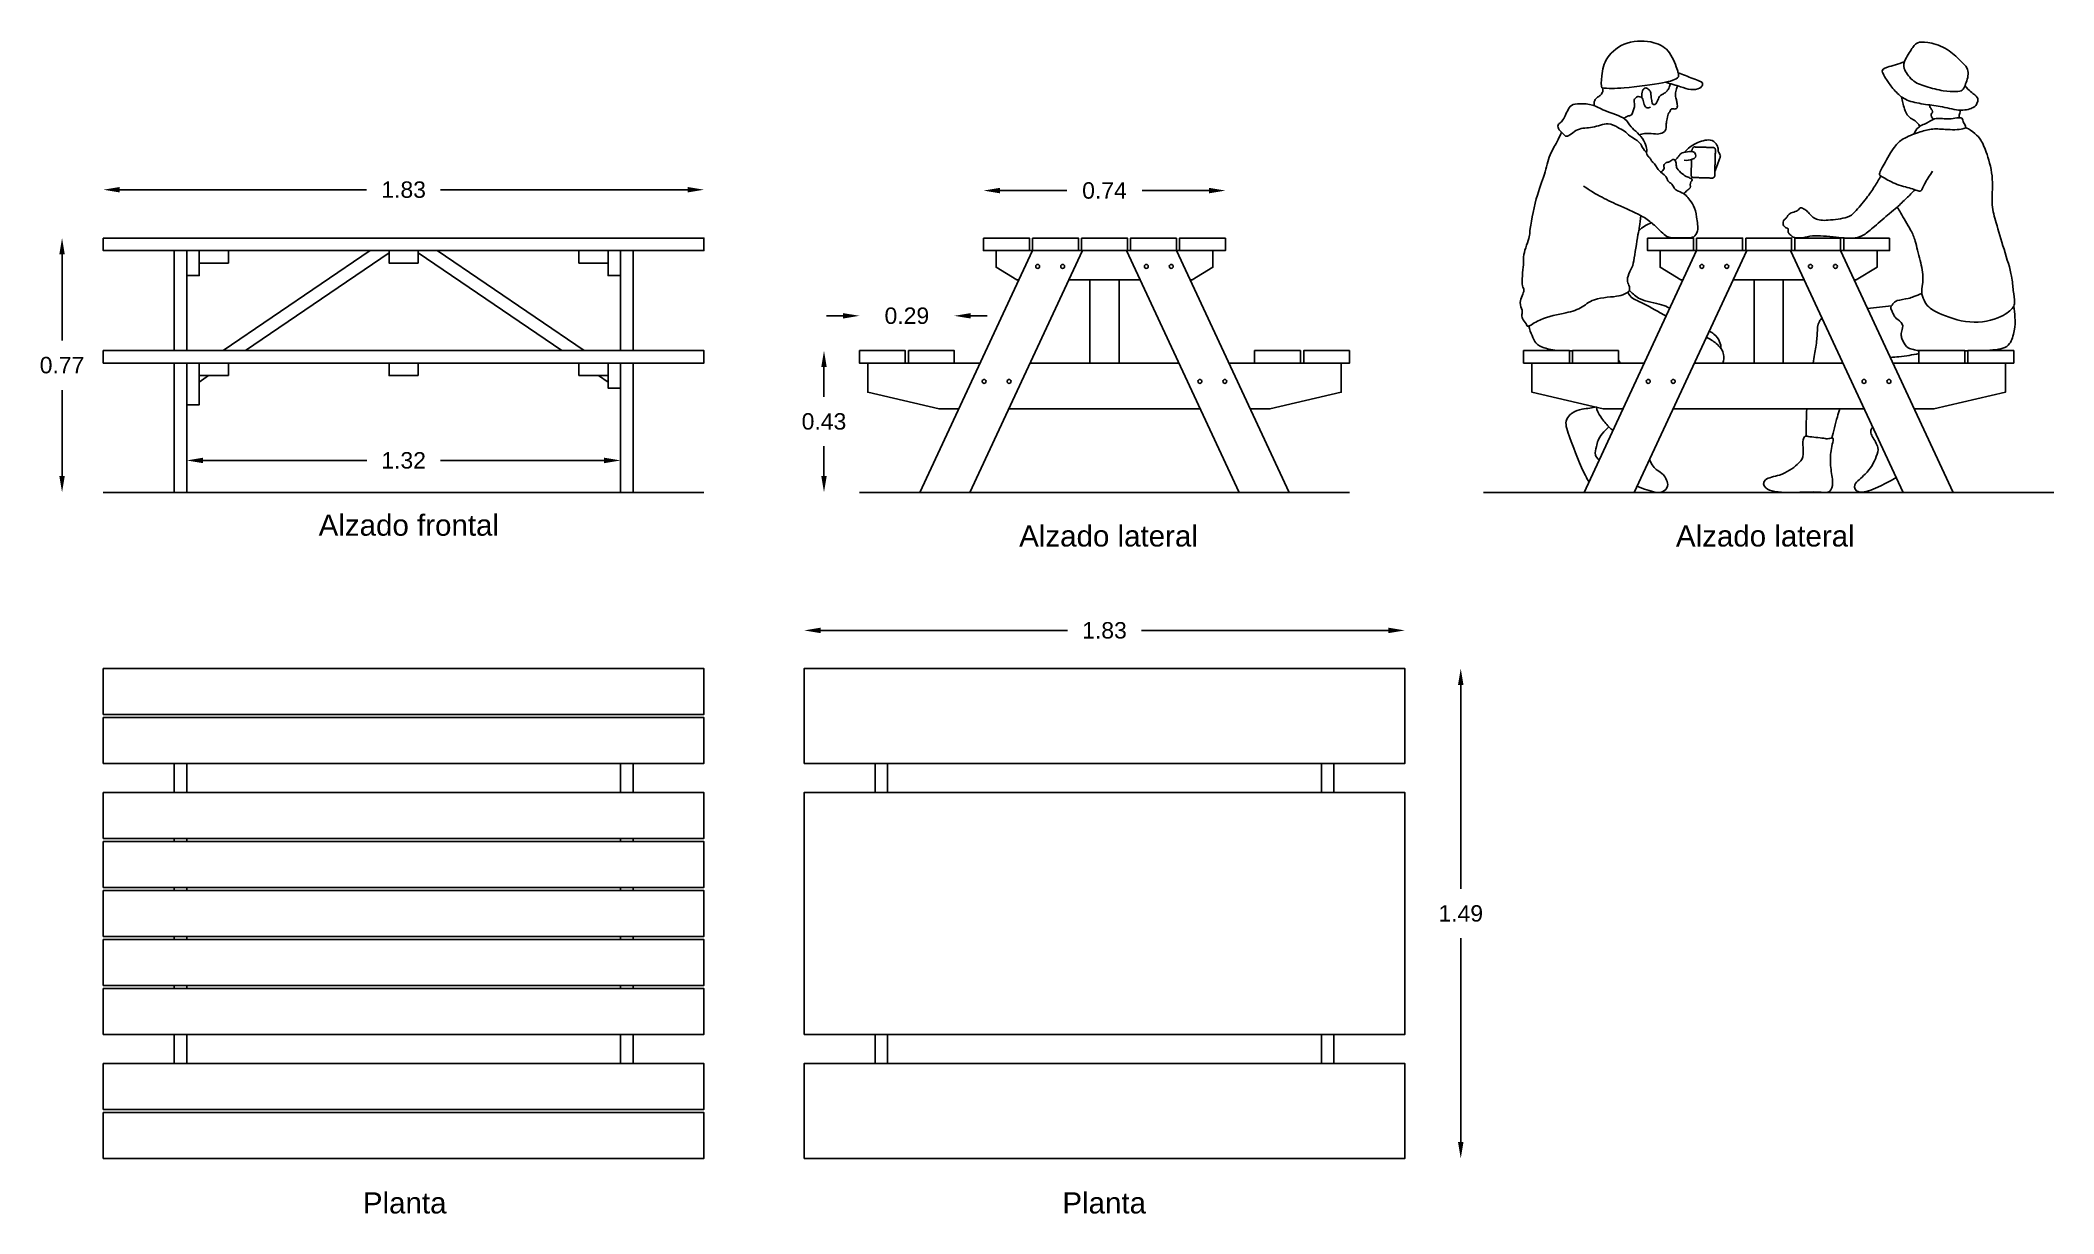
# Model space of a CAD drawing. Header units: millimetres. Extents: x 0.35 to 6.48, y 0.13 to 3.7.
import ezdxf

# ---------------------------------------------------------------- set-up
doc = ezdxf.new("R2010")
doc.units = ezdxf.units.MM
doc.styles.get("Standard").update_dxf_attribs({"font": 'arial.ttf'})
doc.dimstyles.new('cotas', dxfattribs={"dimtxt": 0.05, "dimasz": 0.05, "dimexe": 0.18, "dimexo": 0.0625, "dimgap": 0.05, "dimtad": 0, "dimtih": 1, "dimtoh": 1, "dimzin": 0, "dimdsep": 46, "dimtxsty": 'Standard', "dimcen": 0.09, "dimse1": 1, "dimse2": 1, "dimadec": 0, "dimazin": 0, "dimtfac": 1, "dimtofl": 0, "dimtmove": 0, "dimatfit": 3, "dimfxl": 0, "dimtolj": 1, "dimtzin": 0, "dimarcsym": 0})

# ---------------------------------------------------------------- blocks, each defined once
blk = doc.blocks.new('cdr20-1')
for points in [[(0.5438, 3.0988), (0.5438, 3.0607), (2.3726, 3.0607), (2.3726, 3.0988)], [(0.7597, 2.7559), (0.7978, 2.7559), (0.7978, 3.0607), (0.7597, 3.0607)], [(0.7978, 2.9845), (0.8359, 2.9845), (0.8359, 3.0607), (0.7978, 3.0607)], [(0.9248, 3.0226), (0.9248, 3.0607), (0.8359, 3.0607), (0.8359, 3.0226)], [(1.5027, 3.0226), (1.5027, 3.0607), (1.4138, 3.0607), (1.4138, 3.0226)], [(1.9916, 3.0226), (1.9916, 3.0607), (2.0805, 3.0607), (2.0805, 3.0226)], [(2.1186, 2.9845), (2.0805, 2.9845), (2.0805, 3.0607), (2.1186, 3.0607)], [(2.1567, 2.7559), (2.1186, 2.7559), (2.1186, 3.0607), (2.1567, 3.0607)], [(0.5438, 2.7559), (0.5438, 2.7178), (2.3726, 2.7178), (2.3726, 2.7559)], [(0.7597, 2.3241), (0.7978, 2.3241), (0.7978, 2.7178), (0.7597, 2.7178)], [(0.7978, 2.5908), (0.8359, 2.5908), (0.8359, 2.7178), (0.7978, 2.7178)], [(0.9248, 2.6797), (0.9248, 2.7178), (0.8359, 2.7178), (0.8359, 2.6797)], [(1.5027, 2.6797), (1.5027, 2.7178), (1.4138, 2.7178), (1.4138, 2.6797)], [(1.9916, 2.6797), (1.9916, 2.7178), (2.0805, 2.7178), (2.0805, 2.6797)], [(2.1186, 2.6416), (2.0805, 2.6416), (2.0805, 2.7178), (2.1186, 2.7178)], [(2.1567, 2.3241), (2.1186, 2.3241), (2.1186, 2.7178), (2.1567, 2.7178)]]:
    blk.add_lwpolyline(points, close=True)
for points in [[(1.3561, 3.0607), (0.9087, 2.7559)], [(0.9764, 2.7559), (1.4138, 3.0538)], [(1.9401, 2.7559), (1.5027, 3.0538)], [(1.5603, 3.0607), (2.0077, 2.7559)], [(0.8645, 2.6797), (0.8359, 2.6602)], [(2.0519, 2.6797), (2.0805, 2.6602)]]:
    blk.add_lwpolyline(points)
blk = doc.blocks.new('cdr20-2')
for points in [[(3.2235, 3.0988), (3.2235, 3.0607), (3.3632, 3.0607), (3.3632, 3.0988)], [(3.3727, 3.0988), (3.3727, 3.0607), (3.5124, 3.0607), (3.5124, 3.0988)], [(3.522, 3.0988), (3.522, 3.0607), (3.6617, 3.0607), (3.6617, 3.0988)], [(3.8109, 3.0988), (3.8109, 3.0607), (3.6712, 3.0607), (3.6712, 3.0988)], [(3.9601, 3.0988), (3.9601, 3.0607), (3.8204, 3.0607), (3.8204, 3.0988)], [(3.3727, 3.0607), (3.5251, 3.0607), (3.1822, 2.3241), (3.0298, 2.3241)], [(3.8109, 3.0607), (3.6585, 3.0607), (4.0014, 2.3241), (4.1538, 2.3241)], [(3.6363, 2.7178), (3.6363, 2.9718), (3.5474, 2.9718), (3.5474, 2.7178)], [(2.8457, 2.7559), (2.8457, 2.7178), (2.9854, 2.7178), (2.9854, 2.7559)], [(2.9949, 2.7559), (2.9949, 2.7178), (3.1346, 2.7178), (3.1346, 2.7559)], [(4.1887, 2.7559), (4.1887, 2.7178), (4.049, 2.7178), (4.049, 2.7559)], [(4.3379, 2.7559), (4.3379, 2.7178), (4.1982, 2.7178), (4.1982, 2.7559)]]:
    blk.add_lwpolyline(points, close=True)
for points in [[(3.8523, 2.9718), (3.8585, 2.9718), (3.922, 3.0099), (3.922, 3.0607), (3.5918, 3.0607), (3.2616, 3.0607), (3.2616, 3.0099), (3.3251, 2.9718), (3.3314, 2.9718)], [(3.4838, 2.9718), (3.5918, 2.9718), (3.6999, 2.9718)], [(2.8457, 2.7178), (2.8711, 2.7178), (2.8711, 2.6292), (3.0884, 2.5781), (3.1481, 2.5781)], [(2.8711, 2.7178), (3.2131, 2.7178)], [(3.8181, 2.7178), (3.5918, 2.7178), (3.3655, 2.7178)], [(4.3125, 2.7178), (3.9705, 2.7178)], [(4.3379, 2.7178), (4.3125, 2.7178), (4.3125, 2.6292), (4.0952, 2.5781), (4.0356, 2.5781)], [(3.8832, 2.5781), (3.5918, 2.5781), (3.3005, 2.5781)]]:
    blk.add_lwpolyline(points)
for centre in [(3.3885, 3.0124), (3.4645, 3.0124), (3.7192, 3.0124), (3.7951, 3.0124), (3.2254, 2.6621), (3.3014, 2.6621), (3.8822, 2.6621), (3.9582, 2.6621)]:
    blk.add_circle(centre, 0.00596)
blk = doc.blocks.new('cdr20-3')
for points in [[(5.2453, 3.0988), (5.2453, 3.0607), (5.385, 3.0607), (5.385, 3.0988)], [(5.3946, 3.0988), (5.3946, 3.0607), (5.5343, 3.0607), (5.5343, 3.0988)], [(5.5438, 3.0988), (5.5438, 3.0607), (5.6835, 3.0607), (5.6835, 3.0988)], [(5.8327, 3.0988), (5.8327, 3.0607), (5.693, 3.0607), (5.693, 3.0988)], [(5.9819, 3.0988), (5.9819, 3.0607), (5.8422, 3.0607), (5.8422, 3.0988)], [(5.3946, 3.0607), (5.547, 3.0607), (5.2041, 2.3241), (5.0517, 2.3241)], [(5.8327, 3.0607), (5.6803, 3.0607), (6.0232, 2.3241), (6.1756, 2.3241)], [(5.6581, 2.7178), (5.6581, 2.9718), (5.5692, 2.9718), (5.5692, 2.7178)], [(4.8675, 2.7559), (4.8675, 2.7178), (5.0072, 2.7178), (5.0072, 2.7559)], [(5.0167, 2.7559), (5.0167, 2.7178), (5.1564, 2.7178), (5.1564, 2.7559)], [(6.2105, 2.7559), (6.2105, 2.7178), (6.0708, 2.7178), (6.0708, 2.7559)], [(6.3598, 2.7559), (6.3598, 2.7178), (6.2201, 2.7178), (6.2201, 2.7559)]]:
    blk.add_lwpolyline(points, close=True)
for points in [[(5.8741, 2.9718), (5.8803, 2.9718), (5.9438, 3.0099), (5.9438, 3.0607), (5.6136, 3.0607), (5.2834, 3.0607), (5.2834, 3.0099), (5.3469, 2.9718), (5.3532, 2.9718)], [(5.5056, 2.9718), (5.6136, 2.9718), (5.7217, 2.9718)], [(4.8675, 2.7178), (4.8929, 2.7178), (4.8929, 2.6292), (5.1103, 2.5781), (5.1699, 2.5781)], [(4.8929, 2.7178), (5.2349, 2.7178)], [(5.8399, 2.7178), (5.6136, 2.7178), (5.3873, 2.7178)], [(6.3344, 2.7178), (5.9923, 2.7178)], [(6.3598, 2.7178), (6.3344, 2.7178), (6.3344, 2.6292), (6.117, 2.5781), (6.0574, 2.5781)], [(5.905, 2.5781), (5.6136, 2.5781), (5.3223, 2.5781)]]:
    blk.add_lwpolyline(points)
for centre in [(5.4103, 3.0124), (5.4863, 3.0124), (5.741, 3.0124), (5.817, 3.0124), (5.2473, 2.6621), (5.3232, 2.6621), (5.9041, 2.6621), (5.98, 2.6621)]:
    blk.add_circle(centre, 0.00596)
for points, knots in [([(5.1062, 3.5561), (5.1032, 3.5612), (5.1049, 3.5972), (5.1167, 3.6518), (5.1807, 3.7022), (5.2656, 3.6992), (5.3159, 3.67), (5.336, 3.6107), (5.3386, 3.6004), (5.3417, 3.5878), (5.3194, 3.5777), (5.2897, 3.5699), (5.1767, 3.5546), (5.1235, 3.5538), (5.1062, 3.5561)], [0, 0, 0, 0, 0.357254, 0.806946, 1.320095, 1.851717, 2.299457, 2.748513, 2.94422, 3.122226, 3.395761, 3.736808, 4.378666, 4.839202, 4.839202, 4.839202, 4.839202]), ([(5.2205, 3.4128), (5.2253, 3.4147), (5.2351, 3.4185), (5.2641, 3.4161), (5.2833, 3.4146), (5.3022, 3.4254), (5.3013, 3.443), (5.3033, 3.4567), (5.3073, 3.4768), (5.3128, 3.4826), (5.3168, 3.4948), (5.3271, 3.4903), (5.3368, 3.4939), (5.3352, 3.5102), (5.3329, 3.5197), (5.3291, 3.5332), (5.3317, 3.5497), (5.3343, 3.5584), (5.3359, 3.5626)], [0, 0, 0, 0, 0.225578, 0.530076, 0.787249, 1.033742, 1.26013, 1.481396, 1.734646, 1.899, 2.088194, 2.277928, 2.443034, 2.628637, 2.813331, 3.025159, 3.257775, 3.469513, 3.469513, 3.469513, 3.469513]), ([(5.254, 3.4977), (5.2453, 3.4931), (5.2356, 3.497), (5.2342, 3.5145), (5.2264, 3.5283), (5.2276, 3.5478), (5.2393, 3.5595), (5.2502, 3.5501), (5.2541, 3.5445), (5.2555, 3.5412)], [0, 0, 0, 0, 0.209034, 0.464909, 0.71803, 0.990632, 1.217206, 1.432644, 1.639179, 1.639179, 1.639179, 1.639179]), ([(5.2555, 3.5412), (5.2554, 3.5348), (5.2563, 3.5218), (5.2591, 3.5148), (5.2579, 3.5057), (5.2687, 3.5045), (5.2722, 3.5103), (5.2765, 3.5195), (5.2826, 3.5331), (5.2913, 3.5363), (5.3008, 3.5429), (5.308, 3.5505), (5.311, 3.5578), (5.3134, 3.5652), (5.3141, 3.569)], [0, 0, 0, 0, 0.252185, 0.41282, 0.566994, 0.729226, 0.869626, 1.055361, 1.272222, 1.442896, 1.637198, 1.820185, 1.980819, 2.175884, 2.175884, 2.175884, 2.175884]), ([(5.3001, 3.5732), (5.3151, 3.5685), (5.3452, 3.5606), (5.3747, 3.5488), (5.4038, 3.5526), (5.4145, 3.5647), (5.4113, 3.5732), (5.4025, 3.5771), (5.3603, 3.5935), (5.3469, 3.5985), (5.3383, 3.6016)], [0, 0, 0, 0, 0.392934, 0.718643, 1.019118, 1.23031, 1.379594, 1.553792, 1.940382, 2.193165, 2.193165, 2.193165, 2.193165]), ([(5.0391, 3.5078), (5.0288, 3.5077), (5.0112, 3.5068), (5.0007, 3.4852), (4.9923, 3.4674), (4.9841, 3.4513), (4.9722, 3.4468), (4.9711, 3.4302), (4.9888, 3.4176), (4.9986, 3.4012), (5.0326, 3.4371), (5.0771, 3.4309), (5.1247, 3.4542), (5.154, 3.4346), (5.1757, 3.4259), (5.1903, 3.408), (5.2213, 3.3924), (5.2271, 3.3778), (5.2473, 3.3482), (5.2386, 3.404), (5.1911, 3.4346), (5.1818, 3.4661), (5.112, 3.4853), (5.08, 3.5064), (5.0516, 3.5078), (5.0391, 3.5078)], [0, 0, 0, 0, 0.294669, 0.559316, 0.819392, 1.057082, 1.247826, 1.454472, 1.720552, 1.927155, 2.28493, 2.673226, 3.073304, 3.396777, 3.668219, 3.944017, 4.269923, 4.515993, 4.769024, 5.106114, 5.542854, 5.856048, 6.325291, 6.690313, 7.045743, 7.045743, 7.045743, 7.045743]), ([(5.0832, 3.5017), (5.082, 3.5068), (5.082, 3.5182), (5.0929, 3.5278), (5.1008, 3.5324), (5.1086, 3.5424), (5.1096, 3.5502), (5.1094, 3.554)], [0, 0, 0, 0, 0.227184, 0.437082, 0.611694, 0.809868, 1.003809, 1.003809, 1.003809, 1.003809]), ([(5.1732, 3.4631), (5.1765, 3.4655), (5.1829, 3.4706), (5.1987, 3.472), (5.2005, 3.4868), (5.2068, 3.4981), (5.2043, 3.5118), (5.2039, 3.5222), (5.2137, 3.5295), (5.2179, 3.5306), (5.2286, 3.5263)], [0, 0, 0, 0, 0.201062, 0.411759, 0.617, 0.822968, 1.035547, 1.207296, 1.37572, 1.525679, 1.525679, 1.525679, 1.525679]), ([(6.0739, 3.4386), (6.0719, 3.4428), (6.0667, 3.4509), (6.053, 3.4601), (6.0374, 3.468), (6.0268, 3.4919), (6.022, 3.5102), (6.0196, 3.5224), (6.0186, 3.5284)], [0, 0, 0, 0, 0.21435, 0.443812, 0.680841, 0.967761, 1.220897, 1.464789, 1.464789, 1.464789, 1.464789]), ([(6.1154, 3.4602), (6.111, 3.464), (6.1047, 3.4772), (6.1143, 3.4802), (6.1113, 3.4882), (6.1083, 3.4921), (6.1055, 3.4958), (6.1041, 3.5013), (6.1041, 3.504)], [0, 0, 0, 0, 0.2397157, 0.3854582, 0.5352776, 0.6657988, 0.7876927, 0.9520076, 0.9520076, 0.9520076, 0.9520076]), ([(6.1125, 3.302), (6.1041, 3.2892), (6.0876, 3.2661), (6.0794, 3.2392), (6.0647, 3.2435), (6.0454, 3.2512), (5.9981, 3.2611), (5.9618, 3.2851), (5.9458, 3.2913), (5.9676, 3.3262), (5.9943, 3.3777), (6.0218, 3.4024), (6.0698, 3.4208), (6.1091, 3.4328), (6.1504, 3.4294), (6.2037, 3.4273), (6.2165, 3.4383), (6.2437, 3.4159), (6.2614, 3.3979), (6.2809, 3.3514), (6.2996, 3.2785), (6.2902, 3.1992), (6.3069, 3.1447), (6.3296, 3.0651), (6.3559, 2.9838), (6.3574, 2.9413), (6.3638, 2.9028), (6.3595, 2.8859), (6.3197, 2.8521), (6.2257, 2.8336), (6.1327, 2.8673), (6.0929, 2.8915), (6.0822, 2.9215), (6.0779, 2.9349), (6.0872, 2.9772), (6.0753, 3.0292), (6.0603, 3.0906), (6.0482, 3.1218), (6.0154, 3.1752), (6.0086, 3.187), (6.005, 3.1931)], [0, 0, 0, 0, 0.38808, 0.665564, 0.85385, 1.115123, 1.519091, 1.90005, 2.090794, 2.426113, 2.873508, 3.219949, 3.625488, 3.98911, 4.368491, 4.800462, 5.006855, 5.2957, 5.58983, 5.986394, 6.489451, 6.995525, 7.423866, 7.949144, 8.478229, 8.857318, 9.202174, 9.427852, 9.817996, 10.379767, 10.948524, 11.332151, 11.635763, 11.847251, 12.207596, 12.639197, 13.086696, 13.432823, 13.875772, 14.139288, 14.139288, 14.139288, 14.139288]), ([(6.056, 3.4153), (6.0593, 3.4227), (6.0674, 3.4383), (6.1008, 3.4506), (6.1243, 3.4679), (6.1619, 3.4567), (6.2061, 3.4713), (6.2045, 3.449), (6.2126, 3.4434), (6.2142, 3.4341)], [0, 0, 0, 0, 0.299018, 0.653161, 0.969199, 1.3491, 1.720127, 1.949375, 2.162631, 2.162631, 2.162631, 2.162631]), ([(6.1943, 3.4652), (6.1937, 3.4679), (6.1935, 3.4738), (6.1969, 3.4784), (6.1972, 3.4851), (6.1967, 3.4883)], [0, 0, 0, 0, 0.1636805, 0.3001369, 0.477496, 0.477496, 0.477496, 0.477496]), ([(4.9834, 3.421), (4.9787, 3.4109), (4.9696, 3.3899), (4.945, 3.3521), (4.9323, 3.2893), (4.9043, 3.2245), (4.8856, 3.1193), (4.8873, 3.1047), (4.8643, 3.0453), (4.8697, 3.0215), (4.8586, 2.9515), (4.8742, 2.9415), (4.8502, 2.9019), (4.8659, 2.88), (4.8619, 2.8664), (4.8627, 2.8533), (4.8761, 2.8391), (4.8794, 2.8238), (4.9127, 2.8534), (4.9879, 2.869), (5.0436, 2.8817), (5.0784, 2.9186), (5.1581, 2.9188), (5.1766, 2.93), (5.1931, 2.9367), (5.1891, 2.9553), (5.1841, 2.9618), (5.1831, 2.9848), (5.2, 3.0101), (5.2044, 3.0368), (5.2171, 3.117), (5.2206, 3.1324), (5.2238, 3.1561), (5.2247, 3.1672)], [0, 0, 0, 0, 0.331279, 0.711488, 1.15986, 1.667808, 2.240655, 2.48104, 2.91228, 3.230623, 3.6902, 3.905327, 4.26379, 4.545343, 4.74915, 4.950906, 5.204417, 5.379861, 5.712677, 6.229772, 6.657359, 7.057627, 7.554444, 7.822399, 8.039369, 8.26598, 8.432905, 8.694261, 9.000639, 9.315431, 9.82242, 10.068913, 10.400148, 10.400148, 10.400148, 10.400148]), ([(5.358, 3.3598), (5.3628, 3.3656), (5.3744, 3.3765), (5.3923, 3.3891), (5.4364, 3.4032), (5.4552, 3.3865), (5.4604, 3.3717), (5.4595, 3.361), (5.4691, 3.3513), (5.4656, 3.3416), (5.4498, 3.3017)], [0, 0, 0, 0, 0.401067, 0.808167, 1.364249, 1.76087, 2.087251, 2.355537, 2.646871, 2.960257, 2.960257, 2.960257, 2.960257]), ([(5.05, 3.257), (5.0682, 3.2446), (5.1066, 3.2212), (5.1626, 3.1962), (5.2315, 3.1661), (5.2613, 3.1424), (5.2868, 3.1176), (5.3035, 3.1014), (5.329, 3.0987), (5.3692, 3.099), (5.3863, 3.1003), (5.4014, 3.1199), (5.3945, 3.164), (5.3881, 3.1975), (5.3702, 3.2182), (5.3606, 3.2328), (5.34, 3.241), (5.3261, 3.2469), (5.3233, 3.2613), (5.3092, 3.2698), (5.3049, 3.276), (5.3021, 3.2884), (5.2786, 3.3034), (5.2726, 3.3157), (5.2653, 3.3273), (5.2562, 3.333), (5.2532, 3.3429), (5.2447, 3.3483), (5.2422, 3.3568), (5.2418, 3.3609)], [0, 0, 0, 0, 0.465496, 0.922606, 1.415852, 1.771083, 2.08733, 2.354664, 2.642782, 3.007064, 3.238304, 3.496865, 3.848624, 4.187445, 4.479368, 4.71746, 4.983327, 5.197992, 5.407172, 5.63325, 5.78594, 5.981995, 6.278802, 6.494594, 6.701467, 6.885658, 7.062724, 7.239297, 7.442207, 7.442207, 7.442207, 7.442207]), ([(5.3557, 3.2338), (5.3588, 3.2371), (5.3645, 3.2437), (5.3763, 3.2504), (5.3749, 3.2609), (5.3758, 3.2698), (5.3832, 3.2755), (5.3764, 3.2814), (5.3651, 3.2845), (5.3514, 3.2934), (5.3326, 3.3097), (5.3326, 3.3232), (5.3306, 3.3366), (5.3206, 3.3397), (5.311, 3.3289), (5.3019, 3.3303), (5.292, 3.3203), (5.298, 3.3105), (5.2901, 3.302), (5.2859, 3.2994)], [0, 0, 0, 0, 0.2113, 0.410976, 0.58638, 0.75742, 0.910925, 1.055846, 1.252127, 1.488594, 1.767052, 1.975374, 2.175447, 2.335592, 2.541021, 2.709874, 2.902437, 3.077615, 3.297201, 3.297201, 3.297201, 3.297201]), ([(5.3289, 3.3355), (5.3327, 3.3395), (5.3407, 3.3473), (5.3457, 3.3585), (5.3666, 3.3609), (5.3905, 3.3646), (5.3934, 3.3434), (5.3807, 3.3378), (5.3645, 3.3342), (5.3563, 3.3355)], [0, 0, 0, 0, 0.233572, 0.422769, 0.68178, 0.945078, 1.162951, 1.362289, 1.647954, 1.647954, 1.647954, 1.647954]), ([(6.0593, 3.2457), (6.0507, 3.2371), (6.0338, 3.2205), (6.0048, 3.192), (5.9806, 3.1733), (5.9374, 3.1351), (5.9043, 3.107), (5.8753, 3.0965), (5.8199, 3.1007), (5.7464, 3.109), (5.7204, 3.0978), (5.6869, 3.0996), (5.6836, 3.1059), (5.674, 3.1132), (5.6729, 3.1177), (5.6748, 3.1289), (5.6663, 3.1294), (5.6582, 3.1363), (5.6569, 3.1475), (5.6611, 3.1542), (5.6693, 3.1612), (5.6729, 3.1703), (5.6857, 3.1777), (5.7031, 3.1804), (5.7096, 3.1941), (5.7247, 3.1859), (5.7352, 3.177), (5.7435, 3.1656), (5.7494, 3.1618), (5.7658, 3.1523), (5.7903, 3.1516), (5.8574, 3.1599), (5.8758, 3.177), (5.9121, 3.2196), (5.937, 3.256), (5.9497, 3.2771), (5.9551, 3.2877)], [-6.800928, -6.800928, -6.800928, -6.800928, -6.455248, -6.097025, -5.774457, -5.338945, -4.988064, -4.692276, -4.259221, -3.771613, -3.458497, -3.148282, -3.000181, -2.809279, -2.683436, -2.509589, -2.362093, -2.179263, -1.995639, -1.83694, -1.651876, -1.476472, -1.260706, -1.022524, -0.827579, -0.615603, -0.394681, -0.183426, 0, 0, 0.35298, 0.729202, 1.024952, 1.41445, 1.754711, 2.09756, 2.09756, 2.09756, 2.09756]), ([(5.2181, 3.1207), (5.2235, 3.1262), (5.2355, 3.1359), (5.2501, 3.1425), (5.2576, 3.1448)], [0, 0, 0, 0, 0.2755135, 0.5493761, 0.5493761, 0.5493761, 0.5493761]), ([(5.3015, 2.8608), (5.2955, 2.8642), (5.2698, 2.879), (5.2181, 2.9078), (5.1935, 2.9164), (5.1848, 2.9337)], [6.373958, 6.373958, 6.373958, 6.373958, 6.54661, 7.10963, 7.545848, 7.545848, 7.545848, 7.545848]), ([(5.1897, 2.9388), (5.2013, 2.9281), (5.2222, 2.9071), (5.2831, 2.8995), (5.3037, 2.8894), (5.3127, 2.8848)], [0, 0, 0, 0, 0.394854, 0.969156, 1.254583, 1.254583, 1.254583, 1.254583]), ([(6.08, 2.9299), (6.0721, 2.9265), (6.0552, 2.9203), (6.0402, 2.914), (6.0043, 2.9097), (5.9953, 2.9025), (5.9827, 2.8871), (5.9902, 2.8752), (5.9944, 2.8639), (6.0012, 2.8527), (6.0262, 2.8393), (6.0192, 2.8157), (6.0167, 2.809), (6.0178, 2.7945), (6.0233, 2.7834), (6.0361, 2.7612), (6.0555, 2.7599), (6.0637, 2.7567), (6.0708, 2.7559)], [0, 0, 0, 0, 0.291536, 0.534451, 0.869018, 1.070501, 1.306823, 1.509029, 1.705902, 1.912505, 2.200264, 2.459597, 2.61816, 2.825142, 3.034231, 3.314052, 3.552303, 3.785406, 3.785406, 3.785406, 3.785406]), ([(6.2576, 2.7559), (6.2855, 2.7564), (6.326, 2.7593), (6.3501, 2.7748), (6.3638, 2.8172), (6.3644, 2.8572), (6.3619, 2.8801), (6.3598, 2.8912)], [4.886255, 4.886255, 4.886255, 4.886255, 5.363364, 5.650311, 6.021369, 6.388275, 6.721547, 6.721547, 6.721547, 6.721547]), ([(4.8832, 2.8302), (4.886, 2.8204), (4.8937, 2.8018), (4.9032, 2.777), (4.9306, 2.7622), (4.9585, 2.7572), (4.9744, 2.7559)], [0, 0, 0, 0, 0.316613, 0.604071, 0.911259, 1.295881, 1.295881, 1.295881, 1.295881]), ([(5.7489, 2.7178), (5.7521, 2.7361), (5.7594, 2.7777), (5.7621, 2.8067), (5.7622, 2.839), (5.7729, 2.8517), (5.7762, 2.8546)], [1.04946, 1.04946, 1.04946, 1.04946, 1.30482, 1.684065, 2.027337, 2.146107, 2.146107, 2.146107, 2.146107]), ([(5.4742, 2.7178), (5.4772, 2.7269), (5.4799, 2.7471), (5.4613, 2.7754), (5.4347, 2.7915), (5.4241, 2.7967)], [4.8788813, 4.8788813, 4.8788813, 4.8788813, 5.148038, 5.5204506, 5.7765666, 5.7765666, 5.7765666, 5.7765666]), ([(5.4328, 2.8155), (5.4381, 2.8127), (5.4534, 2.8036), (5.4658, 2.784), (5.4688, 2.7688), (5.4691, 2.7615)], [0.5636013, 0.5636013, 0.5636013, 0.5636013, 0.7122237, 1.0214201, 1.2899835, 1.2899835, 1.2899835, 1.2899835]), ([(5.9842, 2.7352), (5.9932, 2.7357), (6.0258, 2.7382), (6.0509, 2.7426), (6.0708, 2.7472)], [2.7350232, 2.7350232, 2.7350232, 2.7350232, 2.9004821, 3.3495371, 3.3495371, 3.3495371, 3.3495371]), ([(5.0667, 2.3564), (5.0634, 2.3615), (5.0461, 2.3914), (5.0099, 2.485), (4.9907, 2.5402), (5.0046, 2.5553), (5.0099, 2.5609), (5.0127, 2.5632), (5.0182, 2.5678), (5.0461, 2.5801), (5.0688, 2.5793), (5.0828, 2.5829), (5.0896, 2.5846)], [-1.496717, -1.496717, -1.496717, -1.496717, -1.333717, -0.701902, -0.277048, 0, 0, 0, 0.186801, 0.496415, 0.774107, 1.036152, 1.036152, 1.036152, 1.036152]), ([(5.0895, 2.5829), (5.0896, 2.5761), (5.1034, 2.5503), (5.1232, 2.5278), (5.1356, 2.5157), (5.1397, 2.5131)], [1.1551359, 1.1551359, 1.1551359, 1.1551359, 1.464073, 1.8221523, 1.9924695, 1.9924695, 1.9924695, 1.9924695]), ([(5.8059, 2.4898), (5.8113, 2.5082), (5.8196, 2.5437), (5.8277, 2.5703), (5.8301, 2.5781)], [0, 0, 0, 0, 0.4353529, 0.6144122, 0.6144122, 0.6144122, 0.6144122]), ([(5.1276, 2.5237), (5.12, 2.5174), (5.1061, 2.5028), (5.0931, 2.4826), (5.0898, 2.4637), (5.082, 2.4389), (5.0922, 2.4278), (5.0978, 2.4231)], [0.03859, 0.03859, 0.03859, 0.03859, 0.330121, 0.61179, 0.864476, 1.154457, 1.36081, 1.36081, 1.36081, 1.36081]), ([(5.9305, 2.5232), (5.9214, 2.5135), (5.9277, 2.4926), (5.9441, 2.472), (5.9463, 2.461), (5.9483, 2.4518), (5.9404, 2.4274), (5.9187, 2.3838), (5.8656, 2.3468), (5.8921, 2.3067), (5.9619, 2.3471), (6.0023, 2.369)], [5.420075, 5.420075, 5.420075, 5.420075, 5.71937, 6.083726, 6.083726, 6.083726, 6.393066, 6.921395, 7.268604, 7.620558, 8.436064, 8.436064, 8.436064, 8.436064]), ([(5.7181, 2.4323), (5.7156, 2.4232), (5.6976, 2.405), (5.6585, 2.3759), (5.5945, 2.3669), (5.6007, 2.3123), (5.7468, 2.3311), (5.8019, 2.3199), (5.8117, 2.3552), (5.8007, 2.3997), (5.8019, 2.4448), (5.8066, 2.4679), (5.8133, 2.4937), (5.7947, 2.4861), (5.7783, 2.49), (5.738, 2.4931), (5.7208, 2.4975), (5.7158, 2.4689), (5.721, 2.4431), (5.7181, 2.4323)], [0, 0, 0, 0, 0.290949, 0.78787, 1.114438, 1.445469, 2.417502, 2.80755, 3.104825, 3.499958, 3.88212, 4.17478, 4.420534, 4.62612, 4.866344, 5.390166, 5.599373, 5.880875, 6.223571, 6.223571, 6.223571, 6.223571]), ([(5.2127, 2.3426), (5.2325, 2.3346), (5.2719, 2.3223), (5.2911, 2.3241), (5.3135, 2.3422), (5.2951, 2.3817), (5.2732, 2.3894), (5.2584, 2.4077), (5.2507, 2.4242)], [2.459259, 2.459259, 2.459259, 2.459259, 2.822771, 3.108261, 3.385925, 3.744116, 4.030345, 4.375334, 4.375334, 4.375334, 4.375334])]:
    blk.add_open_spline(points, degree=3, knots=knots)
for points in [[(6.0306, 3.644), (6.0248, 3.6329), (6.0211, 3.6187), (6.049, 3.5756), (6.0906, 3.56), (6.1479, 3.5448), (6.1873, 3.5444), (6.2047, 3.5466), (6.2114, 3.563), (6.2189, 3.5823), (6.2229, 3.6035), (6.2159, 3.6217), (6.1958, 3.641), (6.1538, 3.6804), (6.0925, 3.6983), (6.0653, 3.6942), (6.0557, 3.6856), (6.0363, 3.6552), (6.0306, 3.644)], [(6.0267, 3.6354), (6.0103, 3.6288), (5.9653, 3.618), (5.9568, 3.608), (5.9665, 3.5912), (5.9783, 3.5719), (6.0055, 3.5366), (6.0367, 3.515), (6.0928, 3.505), (6.1408, 3.4998), (6.2021, 3.4831), (6.2426, 3.4972), (6.2475, 3.5087), (6.2534, 3.5202), (6.2445, 3.534), (6.2244, 3.547), (6.2114, 3.563)], [(5.3768, 3.2804), (5.3783, 3.2818), (5.3798, 3.283), (5.3814, 3.2841)], [(5.9149, 2.8842), (5.9389, 2.887), (5.964, 2.8902), (5.988, 2.8924)], [(5.0072, 2.7549), (5.0103, 2.7549), (5.0135, 2.755), (5.0167, 2.7551)], [(5.1564, 2.7264), (5.1588, 2.7236), (5.1611, 2.7208), (5.1634, 2.7178)], [(6.2105, 2.7557), (6.2137, 2.7557), (6.2169, 2.7556), (6.2201, 2.7556)], [(5.2118, 2.6668), (5.2115, 2.6666), (5.2112, 2.6664), (5.2109, 2.6662)], [(5.7275, 2.4954), (5.728, 2.5279), (5.7282, 2.5526), (5.7298, 2.5781)]]:
    blk.add_open_spline(points, degree=3)
blk.add_rational_spline([(5.3791, 3.3379), (5.3784, 3.3144), (5.3777, 3.2909), (5.3774, 3.2833), (5.385, 3.2831), (5.4133, 3.2823), (5.4417, 3.2814), (5.4492, 3.2812), (5.4495, 3.2887), (5.4505, 3.3248), (5.4517, 3.3667), (5.452, 3.3742), (5.4444, 3.3744), (5.4161, 3.3753), (5.3877, 3.3761), (5.3802, 3.3763), (5.3798, 3.3622)], [1, 1, 1, 0.707106781187, 1, 1, 1, 0.707106781187, 1, 1, 1, 0.707106781186, 1, 1, 1, 0.707106781187, 1], degree=2, knots=[0.6207523, 0.6207523, 0.6207523, 0.775643, 0.775643, 0.814493, 0.814493, 1.0012012, 1.0012012, 1.0400511, 1.0400511, 1.2769768, 1.2769768, 1.3158268, 1.3158268, 1.502535, 1.502535, 1.541385, 1.541385, 1.541385])
blk = doc.blocks.new('cdr20-4')
for points in [[(0.5438, 1.9556), (0.5438, 2.0953), (2.3726, 2.0953), (2.3726, 1.9556)], [(0.5438, 1.9556), (0.5438, 2.0953), (2.3726, 2.0953), (2.3726, 1.9556)], [(0.5438, 1.8063), (0.5438, 1.946), (2.3726, 1.946), (2.3726, 1.8063)], [(0.5438, 1.8063), (0.5438, 1.946), (2.3726, 1.946), (2.3726, 1.8063)], [(0.5438, 1.7174), (0.5438, 1.5777), (2.3726, 1.5777), (2.3726, 1.7174)], [(0.5438, 1.7174), (0.5438, 1.5777), (2.3726, 1.5777), (2.3726, 1.7174)], [(0.5438, 1.5682), (0.5438, 1.4285), (2.3726, 1.4285), (2.3726, 1.5682)], [(0.5438, 1.5682), (0.5438, 1.4285), (2.3726, 1.4285), (2.3726, 1.5682)], [(0.5438, 1.419), (0.5438, 1.2793), (2.3726, 1.2793), (2.3726, 1.419)], [(0.5438, 1.419), (0.5438, 1.2793), (2.3726, 1.2793), (2.3726, 1.419)], [(0.5438, 1.2698), (0.5438, 1.1301), (2.3726, 1.1301), (2.3726, 1.2698)], [(0.5438, 1.2698), (0.5438, 1.1301), (2.3726, 1.1301), (2.3726, 1.2698)], [(0.5438, 1.1205), (0.5438, 0.9808), (2.3726, 0.9808), (2.3726, 1.1205)], [(0.5438, 1.1205), (0.5438, 0.9808), (2.3726, 0.9808), (2.3726, 1.1205)], [(0.5438, 0.8919), (0.5438, 0.7522), (2.3726, 0.7522), (2.3726, 0.8919)], [(0.5438, 0.8919), (0.5438, 0.7522), (2.3726, 0.7522), (2.3726, 0.8919)], [(0.5438, 0.7427), (0.5438, 0.603), (2.3726, 0.603), (2.3726, 0.7427)], [(0.5438, 0.7427), (0.5438, 0.603), (2.3726, 0.603), (2.3726, 0.7427)]]:
    blk.add_lwpolyline(points, close=True)
for points in [[(0.7597, 1.8063), (0.7597, 1.7174)], [(0.7978, 1.7174), (0.7978, 1.8063)], [(2.1186, 1.7174), (2.1186, 1.8063)], [(2.1567, 1.8063), (2.1567, 1.7174)], [(0.7597, 1.5777), (0.7597, 1.5682)], [(0.7978, 1.5682), (0.7978, 1.5777)], [(2.1186, 1.5682), (2.1186, 1.5777)], [(2.1567, 1.5777), (2.1567, 1.5682)], [(0.7597, 1.4285), (0.7597, 1.419)], [(0.7978, 1.419), (0.7978, 1.4285)], [(2.1186, 1.419), (2.1186, 1.4285)], [(2.1567, 1.4285), (2.1567, 1.419)], [(0.7597, 1.2793), (0.7597, 1.2698)], [(0.7978, 1.2698), (0.7978, 1.2793)], [(2.1186, 1.2698), (2.1186, 1.2793)], [(2.1567, 1.2793), (2.1567, 1.2698)], [(0.7597, 1.1301), (0.7597, 1.1205)], [(0.7978, 1.1205), (0.7978, 1.1301)], [(2.1186, 1.1205), (2.1186, 1.1301)], [(2.1567, 1.1301), (2.1567, 1.1205)], [(0.7597, 0.9808), (0.7597, 0.8919)], [(0.7978, 0.8919), (0.7978, 0.9808)], [(2.1186, 0.8919), (2.1186, 0.9808)], [(2.1567, 0.9808), (2.1567, 0.8919)]]:
    blk.add_lwpolyline(points)
blk = doc.blocks.new('cdr20-5')
for points in [[(2.6774, 1.8063), (2.6774, 2.0953), (4.5062, 2.0953), (4.5062, 1.8063)], [(2.6774, 0.9808), (2.6774, 1.7174), (4.5062, 1.7174), (4.5062, 0.9808)], [(2.6774, 0.603), (2.6774, 0.8919), (4.5062, 0.8919), (4.5062, 0.603)]]:
    blk.add_lwpolyline(points, close=True)
for points in [[(2.8933, 1.8063), (2.8933, 1.7174)], [(2.9314, 1.7174), (2.9314, 1.8063)], [(4.2522, 1.7174), (4.2522, 1.8063)], [(4.2903, 1.8063), (4.2903, 1.7174)], [(2.8933, 0.9808), (2.8933, 0.8919)], [(2.9314, 0.8919), (2.9314, 0.9808)], [(4.2522, 0.8919), (4.2522, 0.9808)], [(4.2903, 0.9808), (4.2903, 0.8919)]]:
    blk.add_lwpolyline(points)
blk = doc.blocks.new('*D12')
at = {"color": 0, "lineweight": -2, "transparency": 16777216}
for p, q in [((0.5938, 3.2459), (1.3456, 3.2459)), ((2.3226, 3.2459), (1.5708, 3.2459))]:
    blk.add_line(p, q, dxfattribs=at)
at = {"color": 0, "transparency": 16777216}
for points in [[(0.5938, 3.2542), (0.5938, 3.2376), (0.5438, 3.2459)], [(2.3226, 3.2542), (2.3226, 3.2376), (2.3726, 3.2459)]]:
    blk.add_solid(points, dxfattribs=at)
at = {"layer": 'Defpoints', "color": 0, "transparency": 16777216}
for p in [(2.3726, 3.2459), (0.5438, 3.0988), (2.3726, 3.0988)]:
    blk.add_point(p, dxfattribs=at)
at = {"color": 0, "transparency": 16777216, "insert": (1.4582, 3.2459), "char_height": 0.05, "attachment_point": 5}
blk.add_mtext('\\A1;1.83', dxfattribs=at)
blk = doc.blocks.new('*D13')
at = {"color": 0, "lineweight": -2, "transparency": 16777216}
for p, q in [((0.4183, 3.0488), (0.4183, 2.7869)), ((0.4183, 2.3741), (0.4183, 2.6359))]:
    blk.add_line(p, q, dxfattribs=at)
at = {"color": 0, "transparency": 16777216}
for points in [[(0.41, 3.0488), (0.4266, 3.0488), (0.4183, 3.0988)], [(0.41, 2.3741), (0.4266, 2.3741), (0.4183, 2.3241)]]:
    blk.add_solid(points, dxfattribs=at)
at = {"layer": 'Defpoints', "color": 0, "transparency": 16777216}
for p in [(0.4183, 3.0988), (0.5438, 3.0988), (0.5438, 2.3241)]:
    blk.add_point(p, dxfattribs=at)
at = {"color": 0, "transparency": 16777216, "insert": (0.4183, 2.7114), "char_height": 0.05, "attachment_point": 5}
blk.add_mtext('\\A1;0.77', dxfattribs=at)
blk = doc.blocks.new('*D14')
at = {"color": 0, "lineweight": -2, "transparency": 16777216}
for p, q in [((0.8478, 2.4214), (1.3459, 2.4214)), ((2.0686, 2.4214), (1.5705, 2.4214))]:
    blk.add_line(p, q, dxfattribs=at)
at = {"color": 0, "transparency": 16777216}
for points in [[(0.8478, 2.4297), (0.8478, 2.413), (0.7978, 2.4214)], [(2.0686, 2.4297), (2.0686, 2.413), (2.1186, 2.4214)]]:
    blk.add_solid(points, dxfattribs=at)
at = {"layer": 'Defpoints', "color": 0, "transparency": 16777216}
for p in [(2.1186, 2.4214), (0.7978, 2.3241), (2.1186, 2.3241)]:
    blk.add_point(p, dxfattribs=at)
at = {"color": 0, "transparency": 16777216, "insert": (1.4582, 2.4214), "char_height": 0.05, "attachment_point": 5}
blk.add_mtext('\\A1;1.32', dxfattribs=at)
blk = doc.blocks.new('*D15')
at = {"color": 0, "lineweight": -2, "transparency": 16777216}
for p, q in [((3.2735, 3.2433), (3.477, 3.2433)), ((3.9101, 3.2433), (3.7067, 3.2433))]:
    blk.add_line(p, q, dxfattribs=at)
at = {"color": 0, "transparency": 16777216}
for points in [[(3.2735, 3.2516), (3.2735, 3.2349), (3.2235, 3.2433)], [(3.9101, 3.2516), (3.9101, 3.2349), (3.9601, 3.2433)]]:
    blk.add_solid(points, dxfattribs=at)
at = {"layer": 'Defpoints', "color": 0, "transparency": 16777216}
for p in [(3.9601, 3.2433), (3.2235, 3.0988), (3.9601, 3.0988)]:
    blk.add_point(p, dxfattribs=at)
at = {"color": 0, "transparency": 16777216, "insert": (3.5918, 3.2433), "char_height": 0.05, "attachment_point": 5}
blk.add_mtext('\\A1;0.74', dxfattribs=at)
blk = doc.blocks.new('*D16')
at = {"color": 0, "lineweight": -2, "transparency": 16777216}
for p, q in [((2.7957, 2.8619), (2.7457, 2.8619)), ((3.1846, 2.8619), (3.2346, 2.8619))]:
    blk.add_line(p, q, dxfattribs=at)
at = {"color": 0, "transparency": 16777216}
for points in [[(2.7957, 2.8702), (2.7957, 2.8536), (2.8457, 2.8619)], [(3.1846, 2.8702), (3.1846, 2.8536), (3.1346, 2.8619)]]:
    blk.add_solid(points, dxfattribs=at)
at = {"layer": 'Defpoints', "color": 0, "transparency": 16777216}
for p in [(3.1346, 2.8619), (2.8457, 2.7559), (3.1346, 2.7559)]:
    blk.add_point(p, dxfattribs=at)
at = {"color": 0, "transparency": 16777216, "insert": (2.9902, 2.8619), "char_height": 0.05, "attachment_point": 5}
blk.add_mtext('\\A1;0.29', dxfattribs=at)
blk = doc.blocks.new('*D17')
at = {"color": 0, "lineweight": -2, "transparency": 16777216}
for p, q in [((2.7379, 2.7059), (2.7379, 2.6155)), ((2.7379, 2.3741), (2.7379, 2.4644))]:
    blk.add_line(p, q, dxfattribs=at)
at = {"color": 0, "transparency": 16777216}
for points in [[(2.7296, 2.7059), (2.7463, 2.7059), (2.7379, 2.7559)], [(2.7296, 2.3741), (2.7463, 2.3741), (2.7379, 2.3241)]]:
    blk.add_solid(points, dxfattribs=at)
at = {"layer": 'Defpoints', "color": 0, "transparency": 16777216}
for p in [(2.8457, 2.7559), (2.7379, 2.3241), (2.8457, 2.3241)]:
    blk.add_point(p, dxfattribs=at)
at = {"color": 0, "transparency": 16777216, "insert": (2.7379, 2.54), "char_height": 0.05, "attachment_point": 5}
blk.add_mtext('\\A1;0.43', dxfattribs=at)
blk = doc.blocks.new('*D19')
at = {"color": 0, "lineweight": -2, "transparency": 16777216}
for p, q in [((2.7274, 1.9037), (3.4792, 1.9037)), ((4.4562, 1.9037), (3.7044, 1.9037))]:
    blk.add_line(p, q, dxfattribs=at)
at = {"color": 0, "transparency": 16777216}
for points in [[(2.7274, 1.9121), (2.7274, 1.8954), (2.6774, 1.9037)], [(4.4562, 1.9121), (4.4562, 1.8954), (4.5062, 1.9037)]]:
    blk.add_solid(points, dxfattribs=at)
at = {"layer": 'Defpoints', "color": 0, "transparency": 16777216}
for p in [(4.5062, 1.9037), (2.6774, 1.7876), (4.5062, 1.7876)]:
    blk.add_point(p, dxfattribs=at)
at = {"color": 0, "transparency": 16777216, "insert": (3.5918, 1.9037), "char_height": 0.05, "attachment_point": 5}
blk.add_mtext('\\A1;1.83', dxfattribs=at)
blk = doc.blocks.new('*D20')
at = {"color": 0, "lineweight": -2, "transparency": 16777216}
for p, q in [((4.6764, 1.7376), (4.6764, 1.117)), ((4.6764, 0.3454), (4.6764, 0.966))]:
    blk.add_line(p, q, dxfattribs=at)
at = {"color": 0, "transparency": 16777216}
for points in [[(4.6681, 1.7376), (4.6848, 1.7376), (4.6764, 1.7876)], [(4.6681, 0.3454), (4.6848, 0.3454), (4.6764, 0.2954)]]:
    blk.add_solid(points, dxfattribs=at)
at = {"layer": 'Defpoints', "color": 0, "transparency": 16777216}
for p in [(4.5062, 1.7876), (4.5062, 0.2954), (4.6764, 0.2954)]:
    blk.add_point(p, dxfattribs=at)
at = {"color": 0, "transparency": 16777216, "insert": (4.6764, 1.0415), "char_height": 0.05, "attachment_point": 5}
blk.add_mtext('\\A1;1.49', dxfattribs=at)

msp = doc.modelspace()

# ---------------------------------------------------------------- linework, layer by layer
for p, q in [((2.3726, 2.3241), (0.5438, 2.3241)), ((4.3379, 2.3241), (2.8457, 2.3241)), ((6.4816, 2.3241), (4.7457, 2.3241))]:
    msp.add_line(p, q)

# ---------------------------------------------------------------- block references
for name, p in [('cdr20-3', (0, 0)), ('cdr20-1', (0, 0)), ('cdr20-2', (0, 0)), ('cdr20-4', (0, -0.3076)), ('cdr20-5', (0, -0.3076))]:
    msp.add_blockref(name, p)

# ---------------------------------------------------------------- texts
for s, height, p in [('Alzado frontal', 0.064287, (1.1995, 2.1922)), ('Alzado lateral', 0.064287, (3.3321, 2.1592)), ('Alzado lateral', 0.064287, (5.3315, 2.1592)), ('Planta', 0.06429, (1.3341, 0.128)), ('Planta', 0.06429, (3.4637, 0.128))]:
    msp.add_text(s, height=height).set_placement(p)

# ---------------------------------------------------------------- dimensions: what is measured, and where the dimension line sits
for base, p1, p2, picture, middle in [((2.3726, 3.2459), (0.5438, 3.0988), (2.3726, 3.0988), '*D12', (1.4582, 3.2459)), ((3.9601, 3.2433), (3.2235, 3.0988), (3.9601, 3.0988), '*D15', (3.5918, 3.2433)), ((2.1186, 2.4214), (0.7978, 2.3241), (2.1186, 2.3241), '*D14', (1.4582, 2.4214)), ((4.5062, 1.9037), (2.6774, 1.7876), (4.5062, 1.7876), '*D19', (3.5918, 1.9037))]:
    dim = msp.add_linear_dim(base=base, p1=p1, p2=p2, dimstyle='cotas')
    dim.commit()
    dim.dimension.update_dxf_attribs({"geometry": picture, "text_midpoint": middle})
for base, p1, p2, picture, middle in [((0.4183, 3.0988), (0.5438, 2.3241), (0.5438, 3.0988), '*D13', (0.4183, 2.7114)), ((2.7379, 2.3241), (2.8457, 2.7559), (2.8457, 2.3241), '*D17', (2.7379, 2.54)), ((4.6764, 0.2954), (4.5062, 1.7876), (4.5062, 0.2954), '*D20', (4.6764, 1.0415))]:
    dim = msp.add_linear_dim(base=base, p1=p1, p2=p2, angle=90, dimstyle='cotas')
    dim.commit()
    dim.dimension.update_dxf_attribs({"geometry": picture, "text_midpoint": middle})
dim = msp.add_linear_dim(base=(3.1346, 2.8619), p1=(2.8457, 2.7559), p2=(3.1346, 2.7559), dimstyle='cotas')
dim.commit()
dim.dimension.update_dxf_attribs({"geometry": '*D16', "text_midpoint": (2.9902, 2.8619), "dimtype": 160})

doc.saveas('drawing.dxf')
